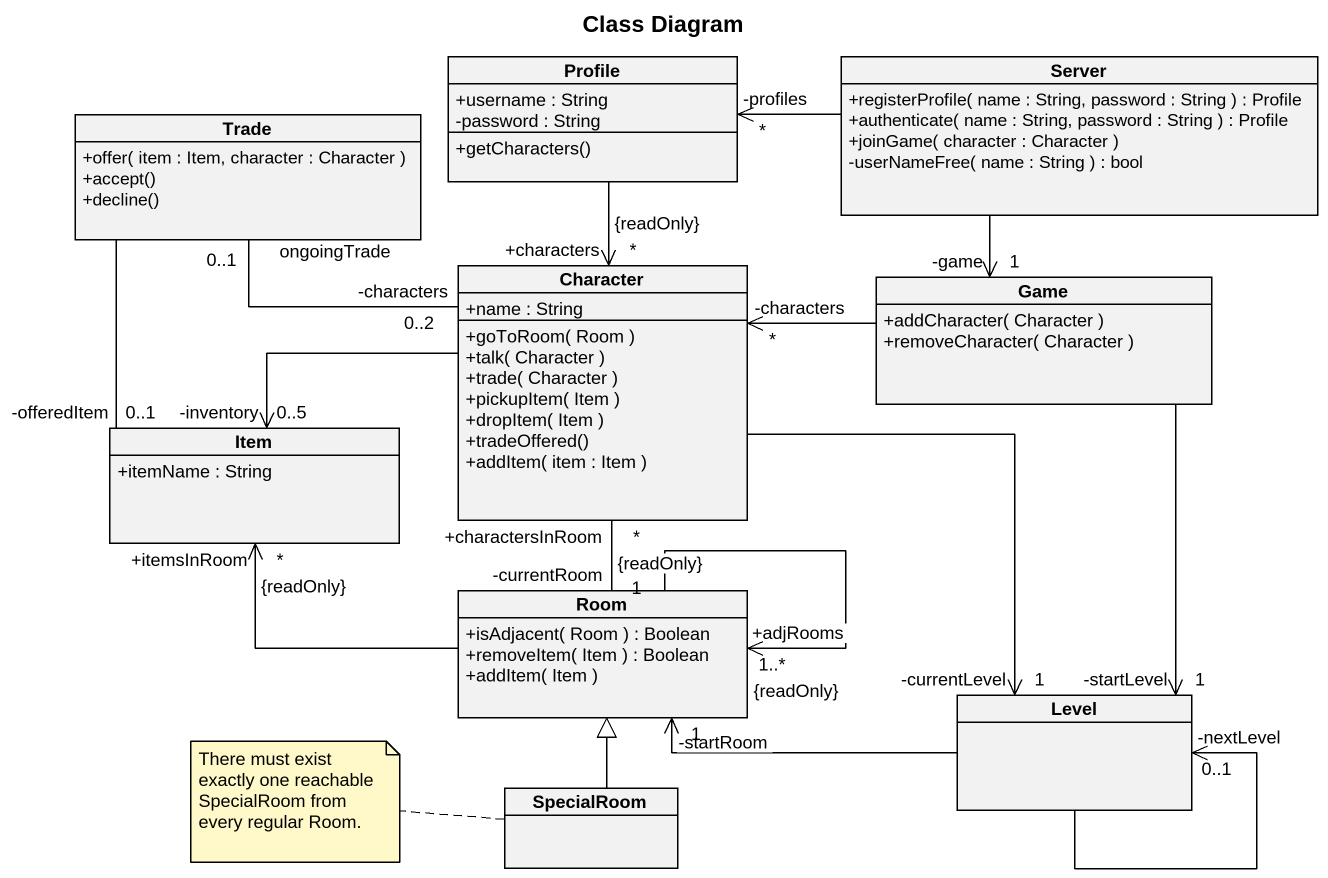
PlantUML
@startuml
title Class Diagram
hide circle
hide empty members
skinparam classAttributeIconSize 0
class Profile {
  +username : String
  -password : String
  +getCharacters()
}
class Server {
  +registerProfile( name : String, password : String ) : Profile
  +authenticate( name : String, password : String ) : Profile
  +joinGame( character : Character )
  -userNameFree( name : String ) : bool
}
class Trade {
  +offer( item : Item, character : Character )
  +accept()
  +decline()
}
class Character {
  +name : String
  +goToRoom( Room )
  +talk( Character )
  +trade( Character )
  +pickupItem( Item )
  +dropItem( Item )
  +tradeOffered()
  +addItem( item : Item )
}
class Game {
  +addCharacter( Character )
  +removeCharacter( Character )
}
class Item {
  +itemName : String
}
class Room {
  +isAdjacent( Room ) : Boolean
  +removeItem( Item ) : Boolean
  +addItem( Item )
}
class Level
class SpecialRoom
Profile --> "*\n+characters\n{readOnly}" Character
Server -left-> "*\n-profiles" Profile
Server --> "1\n-game" Game
Trade -- "-offeredItem\n0..1" Item
Character "-characters\n0..2" -up- "0..1" Trade : ongoingTrade
Character -left-> "0..5\n-inventory" Item
Character "*\n+charactersInRoom\n{readOnly}" -- "1\n-currentRoom" Room
Character --> "1\n-currentLevel" Level
Game -left-> "*\n-characters" Character
Game --> "1\n-startLevel" Level
Room -left-> "*\n+itemsInRoom\n{readOnly}" Item
Room --> "1..*\n+adjRooms\n{readOnly}" Room
Level -left-> "1\n-startRoom" Room
Level --> "0..1\n-nextLevel" Level
SpecialRoom -up-|> Room
note left of SpecialRoom : There must exist exactly one reachable SpecialRoom from every regular Room.
@enduml
